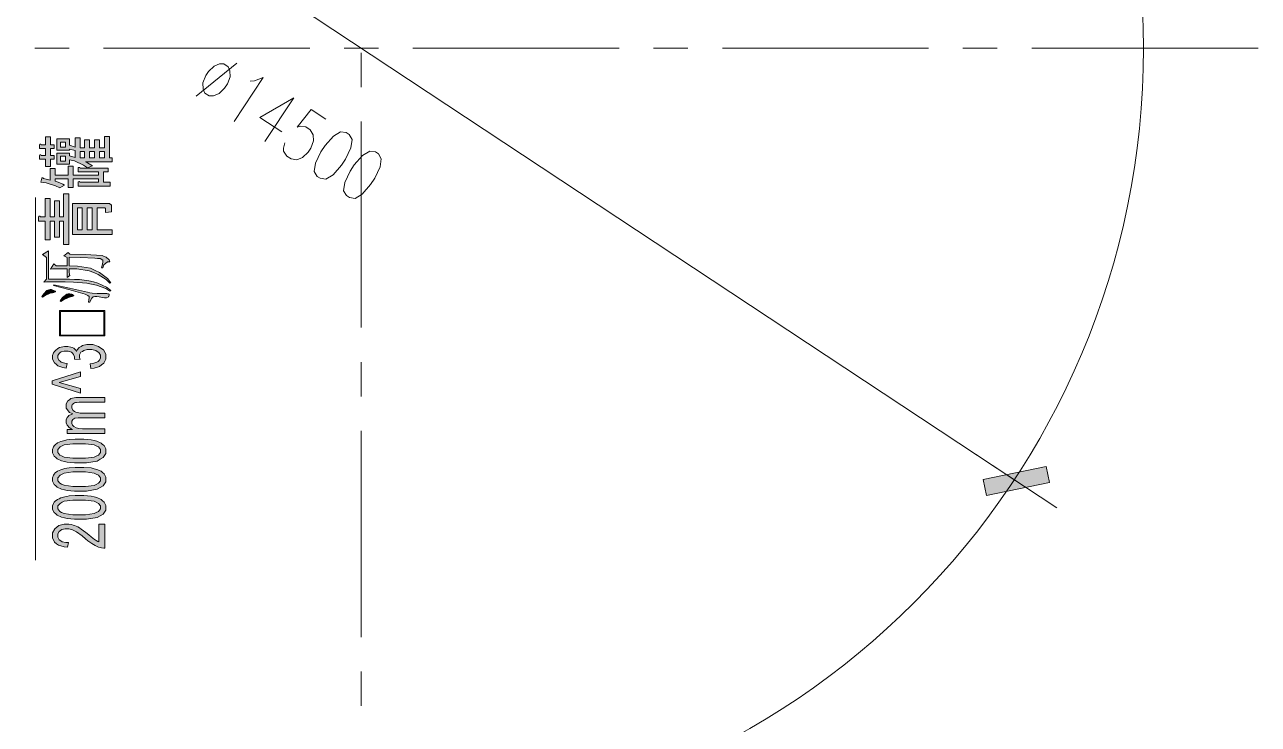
# Model space of a CAD drawing. Header units: millimetres. Extents: x 805 to 6044844, y 120 to 7887884.
# Drawn here: x 5942546 to 5953937, y 7835882 to 7842344 of the extents above; entities that cross this region are included whole.
import ezdxf

# ---------------------------------------------------------------- set-up
doc = ezdxf.new("R2010")
doc.units = ezdxf.units.MM

msp = doc.modelspace()

# ---------------------------------------------------------------- hatches: boundary and pattern name
h = msp.add_hatch(color=0)
h.dxf.hatch_style = 2
h.paths.add_polyline_path([(5942683, 7841199), (5942683, 7841232), (5942684, 7841240), (5942693, 7841241), (5942700, 7841234), (5942738, 7841234), (5942738, 7841308), (5942785, 7841308), (5942785, 7841234), (5942817, 7841234), (5942817, 7841199), (5942785, 7841199), (5942785, 7841136), (5942817, 7841136), (5942817, 7841101), (5942785, 7841101), (5942785, 7841033), (5942738, 7841033), (5942738, 7841101), (5942683, 7841101), (5942683, 7841134), (5942684, 7841142), (5942693, 7841143), (5942700, 7841136), (5942738, 7841136), (5942738, 7841199)])
h = msp.add_hatch(color=0)
h.paths.add_polyline_path([(5943125, 7841021), (5943088, 7841048), (5943005, 7841086), (5942958, 7841097), (5942958, 7841056), (5942841, 7841056), (5942841, 7841158), (5942958, 7841158), (5942958, 7841132), (5943011, 7841117), (5943011, 7841181), (5942958, 7841193), (5942958, 7841185), (5942841, 7841185), (5942841, 7841289), (5942958, 7841289), (5942958, 7841230), (5943011, 7841212), (5943011, 7841300), (5943057, 7841300), (5943057, 7841207), (5943099, 7841207), (5943099, 7841281), (5943145, 7841281), (5943145, 7841207), (5943189, 7841207), (5943189, 7841281), (5943236, 7841281), (5943236, 7841207), (5943283, 7841207), (5943283, 7841310), (5943329, 7841310), (5943329, 7841113), (5943353, 7841113), (5943353, 7841078), (5943107, 7841078), (5943126, 7841069), (5943158, 7841051), (5943172, 7841041)])
h.paths.add_polyline_path([(5943236, 7841172), (5943236, 7841113), (5943283, 7841113), (5943283, 7841172)])
h.paths.add_polyline_path([(5943145, 7841172), (5943145, 7841113), (5943189, 7841113), (5943189, 7841172)])
h.paths.add_polyline_path([(5943057, 7841172), (5943057, 7841113), (5943099, 7841113), (5943099, 7841172)])
h.paths.add_polyline_path([(5942876, 7841260), (5942876, 7841214), (5942923, 7841214), (5942923, 7841260)])
h.paths.add_polyline_path([(5942876, 7841129), (5942876, 7841084), (5942923, 7841084), (5942923, 7841129)])
h = msp.add_hatch(color=0)
h.dxf.hatch_style = 2
h.paths.add_polyline_path([(5942780, 7840908), (5942780, 7841017), (5942826, 7841017), (5942826, 7840953), (5942946, 7840953), (5942946, 7841038), (5942993, 7841038), (5942993, 7840953), (5943227, 7840953), (5943227, 7840984), (5943040, 7840984), (5943040, 7841017), (5943041, 7841025), (5943051, 7841026), (5943060, 7841019), (5943315, 7841019), (5943315, 7840984), (5943274, 7840984), (5943274, 7840888), (5943335, 7840888), (5943335, 7840853), (5943040, 7840853), (5943040, 7840886), (5943041, 7840894), (5943050, 7840895), (5943057, 7840888), (5943227, 7840888), (5943227, 7840919), (5942993, 7840919), (5942993, 7840839), (5942946, 7840839), (5942946, 7840919), (5942826, 7840919), (5942826, 7840898), (5942854, 7840889), (5942898, 7840871), (5942914, 7840861), (5942870, 7840837), (5942831, 7840857), (5942743, 7840884), (5942695, 7840890), (5942704, 7840927), (5942706, 7840930), (5942714, 7840928), (5942718, 7840923)])
h = msp.add_hatch(color=0)
h.dxf.hatch_style = 2
h.paths.add_polyline_path([(5942674, 7840566), (5942676, 7840574), (5942684, 7840576), (5942692, 7840569), (5942736, 7840569), (5942736, 7840740), (5942782, 7840740), (5942782, 7840569), (5942821, 7840569), (5942821, 7840716), (5942867, 7840716), (5942867, 7840569), (5942905, 7840569), (5942905, 7840782), (5942952, 7840782), (5942952, 7840315), (5942905, 7840315), (5942905, 7840528), (5942867, 7840528), (5942867, 7840380), (5942821, 7840380), (5942821, 7840528), (5942782, 7840528), (5942782, 7840356), (5942736, 7840356), (5942736, 7840528), (5942674, 7840528)])
h = msp.add_hatch(color=0)
h.paths.add_polyline_path([(5943291, 7840642), (5943291, 7840646), (5943285, 7840651), (5943279, 7840651), (5943216, 7840651), (5943216, 7840448), (5943353, 7840448), (5943353, 7840407), (5942987, 7840407), (5942987, 7840691), (5943309, 7840691), (5943328, 7840691), (5943347, 7840677), (5943347, 7840663), (5943347, 7840617), (5943291, 7840609)])
h.paths.add_polyline_path([(5943168, 7840651), (5943122, 7840651), (5943122, 7840448), (5943168, 7840448)])
h.paths.add_polyline_path([(5943075, 7840651), (5943034, 7840651), (5943034, 7840448), (5943075, 7840448)])
h = msp.add_hatch(color=0)
h.dxf.hatch_style = 2
h.paths.add_polyline_path([(5942721, 7839966), (5942747, 7839995), (5942747, 7840194), (5942709, 7840220), (5942765, 7840255), (5942765, 7839995), (5942838, 7839995), (5942958, 7839994), (5943005, 7839992), (5943051, 7839991), (5943139, 7839979), (5943180, 7839969), (5943221, 7839958), (5943301, 7839919), (5943341, 7839889), (5943333, 7839883), (5943294, 7839906), (5943210, 7839939), (5943164, 7839948), (5943118, 7839957), (5942997, 7839967), (5942921, 7839968), (5942846, 7839968), (5942746, 7839968)])
h = msp.add_hatch(color=0)
h.dxf.hatch_style = 2
h.paths.add_polyline_path([(5942937, 7840008), (5942937, 7840089), (5942879, 7840090), (5942803, 7840089), (5942785, 7840087), (5942815, 7840134), (5942835, 7840118), (5942937, 7840116), (5942937, 7840194), (5942908, 7840208), (5942946, 7840241), (5942964, 7840225), (5943103, 7840221), (5943261, 7840211), (5943280, 7840203), (5943299, 7840196), (5943325, 7840171), (5943333, 7840155), (5943311, 7840154), (5943278, 7840125), (5943268, 7840098), (5943256, 7840098), (5943261, 7840119), (5943266, 7840151), (5943267, 7840160), (5943267, 7840170), (5943243, 7840183), (5943218, 7840186), (5943194, 7840189), (5943062, 7840195), (5942955, 7840198), (5942955, 7840116), (5943034, 7840115), (5943154, 7840095), (5943196, 7840075), (5943238, 7840056), (5943311, 7839999), (5943341, 7839961), (5943333, 7839956), (5943299, 7839989), (5943224, 7840038), (5943183, 7840054), (5943142, 7840071), (5943028, 7840088), (5942955, 7840089), (5942955, 7840075), (5942955, 7840062), (5942959, 7840037), (5942964, 7840026)])
h = msp.add_hatch(color=0)
h.dxf.hatch_style = 2
h.paths.add_polyline_path([(5942704, 7839832), (5942722, 7839858), (5942751, 7839888), (5942760, 7839891), (5942770, 7839894), (5942782, 7839897), (5942785, 7839897), (5942793, 7839897), (5942807, 7839893), (5942815, 7839890), (5942822, 7839886), (5942829, 7839882), (5942829, 7839877), (5942816, 7839871), (5942803, 7839868), (5942782, 7839863), (5942735, 7839843), (5942709, 7839827)])
h = msp.add_hatch(color=0)
h.dxf.hatch_style = 2
h.paths.add_polyline_path([(5942815, 7839942), (5942960, 7839910), (5943125, 7839873), (5943147, 7839868), (5943168, 7839864), (5943216, 7839860), (5943242, 7839860), (5943268, 7839860), (5943303, 7839860), (5943311, 7839859), (5943319, 7839859), (5943327, 7839854), (5943327, 7839850), (5943327, 7839847), (5943323, 7839838), (5943319, 7839833), (5943315, 7839827), (5943301, 7839822), (5943291, 7839822), (5943283, 7839822), (5943261, 7839824), (5943248, 7839827), (5943233, 7839831), (5943211, 7839833), (5943204, 7839833), (5943194, 7839833), (5943177, 7839829), (5943172, 7839823), (5943166, 7839818), (5943154, 7839798), (5943148, 7839782), (5943136, 7839782), (5943139, 7839802), (5943142, 7839825), (5943141, 7839829), (5943140, 7839832), (5943128, 7839842), (5943116, 7839849), (5943104, 7839855), (5942952, 7839898), (5942811, 7839934)])
h = msp.add_hatch(color=0)
h.dxf.hatch_style = 2
h.paths.add_polyline_path([(5942873, 7839793), (5942896, 7839824), (5942934, 7839856), (5942948, 7839857), (5942962, 7839857), (5942982, 7839855), (5942987, 7839851), (5942993, 7839847), (5942999, 7839843), (5942999, 7839839), (5942984, 7839833), (5942970, 7839830), (5942950, 7839824), (5942905, 7839804), (5942879, 7839788)])
h = msp.add_hatch(color=0)
h.paths.add_polyline_path([(5943285, 7839469), (5942867, 7839469), (5942867, 7839703), (5943285, 7839703)])
h.paths.add_polyline_path([(5943275, 7839476), (5943275, 7839696), (5942877, 7839696), (5942877, 7839476)])
h = msp.add_hatch(color=0)
h.dxf.hatch_style = 2
h.paths.add_polyline_path([(5943158, 7839169), (5943151, 7839211), (5943176, 7839214), (5943212, 7839226), (5943223, 7839234), (5943234, 7839243), (5943245, 7839264), (5943245, 7839276), (5943245, 7839291), (5943231, 7839315), (5943216, 7839325), (5943202, 7839335), (5943166, 7839345), (5943145, 7839345), (5943124, 7839345), (5943091, 7839336), (5943078, 7839327), (5943065, 7839318), (5943051, 7839294), (5943051, 7839279), (5943051, 7839274), (5943055, 7839259), (5943058, 7839251), (5943006, 7839255), (5943006, 7839257), (5943007, 7839261), (5943007, 7839275), (5942997, 7839299), (5942987, 7839309), (5942977, 7839320), (5942947, 7839330), (5942927, 7839330), (5942911, 7839330), (5942884, 7839322), (5942873, 7839315), (5942863, 7839307), (5942852, 7839288), (5942852, 7839275), (5942852, 7839263), (5942863, 7839243), (5942874, 7839235), (5942884, 7839227), (5942917, 7839217), (5942939, 7839215), (5942928, 7839173), (5942898, 7839177), (5942852, 7839194), (5942836, 7839208), (5942820, 7839221), (5942803, 7839254), (5942803, 7839274), (5942803, 7839288), (5942812, 7839313), (5942821, 7839325), (5942829, 7839336), (5942852, 7839354), (5942866, 7839361), (5942881, 7839366), (5942912, 7839372), (5942928, 7839372), (5942943, 7839372), (5942972, 7839366), (5942985, 7839361), (5942998, 7839355), (5943018, 7839337), (5943025, 7839326), (5943030, 7839341), (5943050, 7839364), (5943066, 7839372), (5943081, 7839381), (5943120, 7839389), (5943144, 7839389), (5943175, 7839389), (5943228, 7839373), (5943250, 7839357), (5943272, 7839341), (5943294, 7839300), (5943294, 7839276), (5943294, 7839254), (5943275, 7839217), (5943256, 7839203), (5943237, 7839188), (5943188, 7839171)])
h = msp.add_hatch(color=0)
h.dxf.hatch_style = 2
h.paths.add_polyline_path([(5943060, 7838984), (5943060, 7838942), (5942798, 7839023), (5942798, 7839056), (5943060, 7839137), (5943060, 7839096), (5942865, 7839039)])
h = msp.add_hatch(color=0)
h.dxf.hatch_style = 2
h.paths.add_polyline_path([(5943285, 7838569), (5942938, 7838569), (5942938, 7838606), (5942986, 7838606), (5942974, 7838612), (5942953, 7838627), (5942946, 7838637), (5942938, 7838646), (5942930, 7838668), (5942930, 7838680), (5942930, 7838694), (5942938, 7838716), (5942946, 7838725), (5942954, 7838733), (5942976, 7838745), (5942991, 7838749), (5942960, 7838763), (5942930, 7838801), (5942930, 7838824), (5942930, 7838842), (5942944, 7838870), (5942959, 7838880), (5942973, 7838890), (5943017, 7838900), (5943047, 7838900), (5943285, 7838900), (5943285, 7838858), (5943066, 7838858), (5943049, 7838858), (5943023, 7838856), (5943015, 7838854), (5943007, 7838852), (5942995, 7838845), (5942990, 7838839), (5942985, 7838835), (5942981, 7838822), (5942981, 7838815), (5942981, 7838802), (5942993, 7838781), (5943005, 7838772), (5943018, 7838764), (5943057, 7838755), (5943084, 7838755), (5943285, 7838755), (5943285, 7838714), (5943059, 7838714), (5943040, 7838714), (5943010, 7838709), (5943000, 7838704), (5942991, 7838699), (5942981, 7838683), (5942981, 7838671), (5942981, 7838662), (5942987, 7838646), (5942994, 7838639), (5943000, 7838632), (5943020, 7838621), (5943032, 7838618), (5943045, 7838614), (5943081, 7838611), (5943105, 7838611), (5943285, 7838611)])
h = msp.add_hatch(color=0)
h.paths.add_polyline_path([(5943049, 7838297), (5943006, 7838297), (5942938, 7838303), (5942912, 7838310), (5942886, 7838316), (5942846, 7838334), (5942832, 7838346), (5942818, 7838358), (5942803, 7838389), (5942803, 7838407), (5942803, 7838420), (5942811, 7838444), (5942819, 7838454), (5942827, 7838464), (5942850, 7838481), (5942864, 7838488), (5942879, 7838494), (5942915, 7838505), (5942935, 7838509), (5942956, 7838513), (5943013, 7838516), (5943049, 7838516), (5943091, 7838516), (5943159, 7838510), (5943186, 7838504), (5943211, 7838498), (5943252, 7838480), (5943265, 7838467), (5943279, 7838456), (5943294, 7838425), (5943294, 7838407), (5943294, 7838383), (5943269, 7838345), (5943244, 7838331), (5943214, 7838314), (5943116, 7838297)])
h.paths.add_polyline_path([(5943049, 7838340), (5943108, 7838340), (5943187, 7838349), (5943206, 7838359), (5943226, 7838369), (5943245, 7838392), (5943245, 7838407), (5943245, 7838421), (5943226, 7838445), (5943206, 7838455), (5943187, 7838464), (5943108, 7838474), (5943049, 7838474), (5942990, 7838474), (5942911, 7838464), (5942891, 7838455), (5942872, 7838445), (5942853, 7838421), (5942853, 7838406), (5942853, 7838392), (5942870, 7838369), (5942887, 7838361), (5942909, 7838350), (5942990, 7838340)])
h = msp.add_hatch(color=0)
h.paths.add_polyline_path([(5943049, 7838037), (5943006, 7838037), (5942938, 7838043), (5942912, 7838049), (5942886, 7838055), (5942846, 7838073), (5942832, 7838085), (5942818, 7838097), (5942803, 7838128), (5942803, 7838146), (5942803, 7838159), (5942811, 7838183), (5942819, 7838193), (5942827, 7838204), (5942850, 7838221), (5942864, 7838227), (5942879, 7838233), (5942915, 7838244), (5942935, 7838248), (5942956, 7838252), (5943013, 7838255), (5943049, 7838255), (5943091, 7838255), (5943159, 7838250), (5943186, 7838243), (5943211, 7838237), (5943252, 7838219), (5943265, 7838207), (5943279, 7838195), (5943294, 7838164), (5943294, 7838146), (5943294, 7838122), (5943269, 7838084), (5943244, 7838070), (5943214, 7838053), (5943116, 7838037)])
h.paths.add_polyline_path([(5943049, 7838079), (5943108, 7838079), (5943187, 7838089), (5943206, 7838098), (5943226, 7838108), (5943245, 7838132), (5943245, 7838146), (5943245, 7838160), (5943226, 7838184), (5943206, 7838194), (5943187, 7838203), (5943108, 7838213), (5943049, 7838213), (5942990, 7838213), (5942911, 7838203), (5942891, 7838194), (5942872, 7838184), (5942853, 7838160), (5942853, 7838145), (5942853, 7838132), (5942870, 7838109), (5942887, 7838100), (5942909, 7838090), (5942990, 7838079)])
h = msp.add_hatch(color=0)
h.dxf.hatch_style = 2
h.paths.add_polyline_path([(5951426, 7837997), (5951396, 7838144), (5951978, 7838263), (5952008, 7838116)])
h = msp.add_hatch(color=0)
h.paths.add_polyline_path([(5943049, 7837776), (5943006, 7837776), (5942938, 7837782), (5942912, 7837788), (5942886, 7837794), (5942846, 7837813), (5942832, 7837825), (5942818, 7837837), (5942803, 7837867), (5942803, 7837885), (5942803, 7837899), (5942811, 7837923), (5942819, 7837933), (5942827, 7837943), (5942850, 7837960), (5942864, 7837966), (5942879, 7837973), (5942915, 7837983), (5942935, 7837987), (5942956, 7837991), (5943013, 7837995), (5943049, 7837995), (5943091, 7837995), (5943159, 7837989), (5943186, 7837982), (5943211, 7837976), (5943252, 7837958), (5943265, 7837946), (5943279, 7837934), (5943294, 7837904), (5943294, 7837885), (5943294, 7837861), (5943269, 7837823), (5943244, 7837809), (5943214, 7837792), (5943116, 7837776)])
h.paths.add_polyline_path([(5943049, 7837818), (5943108, 7837818), (5943187, 7837828), (5943206, 7837837), (5943226, 7837847), (5943245, 7837871), (5943245, 7837885), (5943245, 7837900), (5943226, 7837923), (5943206, 7837933), (5943187, 7837943), (5943108, 7837952), (5943049, 7837952), (5942990, 7837952), (5942911, 7837943), (5942891, 7837933), (5942872, 7837923), (5942853, 7837899), (5942853, 7837885), (5942853, 7837871), (5942870, 7837848), (5942887, 7837840), (5942909, 7837829), (5942990, 7837818)])
h = msp.add_hatch(color=0)
h.dxf.hatch_style = 2
h.paths.add_polyline_path([(5943229, 7837732), (5943285, 7837732), (5943285, 7837510), (5943275, 7837510), (5943254, 7837512), (5943245, 7837515), (5943228, 7837519), (5943196, 7837533), (5943181, 7837542), (5943165, 7837551), (5943129, 7837578), (5943108, 7837596), (5943076, 7837623), (5943025, 7837660), (5943006, 7837669), (5942987, 7837679), (5942952, 7837689), (5942935, 7837689), (5942918, 7837689), (5942889, 7837680), (5942876, 7837672), (5942865, 7837662), (5942853, 7837640), (5942853, 7837626), (5942853, 7837611), (5942865, 7837587), (5942878, 7837578), (5942891, 7837569), (5942926, 7837560), (5942949, 7837560), (5942942, 7837518), (5942909, 7837520), (5942857, 7837536), (5942839, 7837550), (5942822, 7837565), (5942803, 7837603), (5942803, 7837627), (5942803, 7837651), (5942823, 7837689), (5942842, 7837703), (5942861, 7837717), (5942909, 7837731), (5942937, 7837731), (5942952, 7837731), (5942979, 7837727), (5942993, 7837723), (5943007, 7837719), (5943037, 7837705), (5943052, 7837696), (5943067, 7837686), (5943110, 7837654), (5943137, 7837632), (5943159, 7837614), (5943189, 7837590), (5943197, 7837585), (5943205, 7837579), (5943221, 7837571), (5943229, 7837567)])

# ---------------------------------------------------------------- linework, layer by layer
at = {"color": 0, "lineweight": 0}
for points in [[(5951699, 7838132), (5939608, 7846122)], [(5942638, 7842127), (5942955, 7842127)], [(5943273, 7842127), (5945178, 7842127)], [(5945495, 7842127), (5945813, 7842127)], [(5945654, 7841768), (5945654, 7842085)], [(5946130, 7842127), (5948035, 7842127)], [(5948352, 7842127), (5948670, 7842127)], [(5948988, 7842127), (5950892, 7842127)], [(5951209, 7842127), (5951527, 7842127)], [(5951845, 7842127), (5953937, 7842127)], [(5944505, 7841988), (5944129, 7841683)], [(5944629, 7841823), (5944668, 7841824), (5944747, 7841855), (5944479, 7841451)], [(5945030, 7841668), (5944717, 7841488), (5944919, 7841354)], [(5945030, 7841668), (5944763, 7841264)], [(5945326, 7841472), (5945192, 7841561), (5945063, 7841397), (5945090, 7841407), (5945143, 7841400), (5945183, 7841373), (5945211, 7841327), (5945213, 7841271), (5945188, 7841204), (5945163, 7841166), (5945111, 7841117), (5945059, 7841096), (5945005, 7841104), (5944965, 7841130), (5944937, 7841176), (5944936, 7841205), (5944949, 7841252)], [(5945654, 7839546), (5945654, 7841450)], [(5942647, 7837398), (5942647, 7840748)], [(5945654, 7838911), (5945654, 7839228)], [(5945654, 7836688), (5945654, 7838593)], [(5951327, 7838378), (5952078, 7837882)], [(5945654, 7836053), (5945654, 7836371)]]:
    msp.add_lwpolyline(points, dxfattribs=at)
for points in [[(5944386, 7841983), (5944346, 7841982), (5944294, 7841961), (5944242, 7841912), (5944217, 7841874), (5944192, 7841807), (5944193, 7841750), (5944208, 7841713), (5944248, 7841687), (5944288, 7841688), (5944340, 7841709), (5944392, 7841758), (5944417, 7841797), (5944442, 7841863), (5944441, 7841919), (5944426, 7841956)], [(5945515, 7841348), (5945462, 7841355), (5945397, 7841315), (5945319, 7841228), (5945281, 7841170), (5945231, 7841065), (5945220, 7840989), (5945248, 7840943), (5945275, 7840925), (5945328, 7840918), (5945393, 7840958), (5945470, 7841046), (5945508, 7841103), (5945558, 7841208), (5945569, 7841284), (5945542, 7841330)], [(5942683, 7841199), (5942683, 7841232), (5942684, 7841240), (5942693, 7841241), (5942700, 7841234), (5942738, 7841234), (5942738, 7841308), (5942785, 7841308), (5942785, 7841234), (5942817, 7841234), (5942817, 7841199), (5942785, 7841199), (5942785, 7841136), (5942817, 7841136), (5942817, 7841101), (5942785, 7841101), (5942785, 7841033), (5942738, 7841033), (5942738, 7841101), (5942683, 7841101), (5942683, 7841134), (5942684, 7841142), (5942693, 7841143), (5942700, 7841136), (5942738, 7841136), (5942738, 7841199)], [(5943125, 7841021), (5943088, 7841048), (5943005, 7841086), (5942958, 7841097), (5942958, 7841056), (5942841, 7841056), (5942841, 7841158), (5942958, 7841158), (5942958, 7841132), (5943011, 7841117), (5943011, 7841181), (5942958, 7841193), (5942958, 7841185), (5942841, 7841185), (5942841, 7841289), (5942958, 7841289), (5942958, 7841230), (5943011, 7841212), (5943011, 7841300), (5943057, 7841300), (5943057, 7841207), (5943099, 7841207), (5943099, 7841281), (5943145, 7841281), (5943145, 7841207), (5943189, 7841207), (5943189, 7841281), (5943236, 7841281), (5943236, 7841207), (5943283, 7841207), (5943283, 7841310), (5943329, 7841310), (5943329, 7841113), (5943353, 7841113), (5943353, 7841078), (5943107, 7841078), (5943126, 7841069), (5943158, 7841051), (5943172, 7841041)], [(5942876, 7841260), (5942876, 7841214), (5942923, 7841214), (5942923, 7841260)], [(5942876, 7841129), (5942876, 7841084), (5942923, 7841084), (5942923, 7841129)], [(5943057, 7841172), (5943057, 7841113), (5943099, 7841113), (5943099, 7841172)], [(5943145, 7841172), (5943145, 7841113), (5943189, 7841113), (5943189, 7841172)], [(5943236, 7841172), (5943236, 7841113), (5943283, 7841113), (5943283, 7841172)], [(5945785, 7841170), (5945732, 7841177), (5945666, 7841137), (5945589, 7841050), (5945551, 7840992), (5945501, 7840887), (5945489, 7840811), (5945517, 7840766), (5945544, 7840747), (5945597, 7840740), (5945662, 7840780), (5945740, 7840868), (5945778, 7840925), (5945828, 7841030), (5945839, 7841106), (5945812, 7841152)], [(5942780, 7840908), (5942780, 7841017), (5942826, 7841017), (5942826, 7840953), (5942946, 7840953), (5942946, 7841038), (5942993, 7841038), (5942993, 7840953), (5943227, 7840953), (5943227, 7840984), (5943040, 7840984), (5943040, 7841017), (5943041, 7841025), (5943051, 7841026), (5943060, 7841019), (5943315, 7841019), (5943315, 7840984), (5943274, 7840984), (5943274, 7840888), (5943335, 7840888), (5943335, 7840853), (5943040, 7840853), (5943040, 7840886), (5943041, 7840894), (5943050, 7840895), (5943057, 7840888), (5943227, 7840888), (5943227, 7840919), (5942993, 7840919), (5942993, 7840839), (5942946, 7840839), (5942946, 7840919), (5942826, 7840919), (5942826, 7840898), (5942854, 7840889), (5942898, 7840871), (5942914, 7840861), (5942870, 7840837), (5942831, 7840857), (5942743, 7840884), (5942695, 7840890), (5942704, 7840927), (5942706, 7840930), (5942714, 7840928), (5942718, 7840923)], [(5942674, 7840566), (5942676, 7840574), (5942684, 7840576), (5942692, 7840569), (5942736, 7840569), (5942736, 7840740), (5942782, 7840740), (5942782, 7840569), (5942821, 7840569), (5942821, 7840716), (5942867, 7840716), (5942867, 7840569), (5942905, 7840569), (5942905, 7840782), (5942952, 7840782), (5942952, 7840315), (5942905, 7840315), (5942905, 7840528), (5942867, 7840528), (5942867, 7840380), (5942821, 7840380), (5942821, 7840528), (5942782, 7840528), (5942782, 7840356), (5942736, 7840356), (5942736, 7840528), (5942674, 7840528)], [(5943291, 7840642), (5943291, 7840646), (5943285, 7840651), (5943279, 7840651), (5943216, 7840651), (5943216, 7840448), (5943353, 7840448), (5943353, 7840407), (5942987, 7840407), (5942987, 7840691), (5943309, 7840691), (5943328, 7840691), (5943347, 7840677), (5943347, 7840663), (5943347, 7840617), (5943291, 7840609)], [(5943075, 7840651), (5943034, 7840651), (5943034, 7840448), (5943075, 7840448)], [(5943168, 7840651), (5943122, 7840651), (5943122, 7840448), (5943168, 7840448)], [(5942721, 7839966), (5942747, 7839995), (5942747, 7840194), (5942709, 7840220), (5942765, 7840255), (5942765, 7839995), (5942838, 7839995), (5942958, 7839994), (5943005, 7839992), (5943051, 7839991), (5943139, 7839979), (5943180, 7839969), (5943221, 7839958), (5943301, 7839919), (5943341, 7839889), (5943333, 7839883), (5943294, 7839906), (5943210, 7839939), (5943164, 7839948), (5943118, 7839957), (5942997, 7839967), (5942921, 7839968), (5942846, 7839968), (5942746, 7839968)], [(5942937, 7840008), (5942937, 7840089), (5942879, 7840090), (5942803, 7840089), (5942785, 7840087), (5942815, 7840134), (5942835, 7840118), (5942937, 7840116), (5942937, 7840194), (5942908, 7840208), (5942946, 7840241), (5942964, 7840225), (5943103, 7840221), (5943261, 7840211), (5943280, 7840203), (5943299, 7840196), (5943325, 7840171), (5943333, 7840155), (5943311, 7840154), (5943278, 7840125), (5943268, 7840098), (5943256, 7840098), (5943261, 7840119), (5943266, 7840151), (5943267, 7840160), (5943267, 7840170), (5943243, 7840183), (5943218, 7840186), (5943194, 7840189), (5943062, 7840195), (5942955, 7840198), (5942955, 7840116), (5943034, 7840115), (5943154, 7840095), (5943196, 7840075), (5943238, 7840056), (5943311, 7839999), (5943341, 7839961), (5943333, 7839956), (5943299, 7839989), (5943224, 7840038), (5943183, 7840054), (5943142, 7840071), (5943028, 7840088), (5942955, 7840089), (5942955, 7840075), (5942955, 7840062), (5942959, 7840037), (5942964, 7840026)], [(5942704, 7839832), (5942722, 7839858), (5942751, 7839888), (5942760, 7839891), (5942770, 7839894), (5942782, 7839897), (5942785, 7839897), (5942793, 7839897), (5942807, 7839893), (5942815, 7839890), (5942822, 7839886), (5942829, 7839882), (5942829, 7839877), (5942816, 7839871), (5942803, 7839868), (5942782, 7839863), (5942735, 7839843), (5942709, 7839827)], [(5942815, 7839942), (5942960, 7839910), (5943125, 7839873), (5943147, 7839868), (5943168, 7839864), (5943216, 7839860), (5943242, 7839860), (5943268, 7839860), (5943303, 7839860), (5943311, 7839859), (5943319, 7839859), (5943327, 7839854), (5943327, 7839850), (5943327, 7839847), (5943323, 7839838), (5943319, 7839833), (5943315, 7839827), (5943301, 7839822), (5943291, 7839822), (5943283, 7839822), (5943261, 7839824), (5943248, 7839827), (5943233, 7839831), (5943211, 7839833), (5943204, 7839833), (5943194, 7839833), (5943177, 7839829), (5943172, 7839823), (5943166, 7839818), (5943154, 7839798), (5943148, 7839782), (5943136, 7839782), (5943139, 7839802), (5943142, 7839825), (5943141, 7839829), (5943140, 7839832), (5943128, 7839842), (5943116, 7839849), (5943104, 7839855), (5942952, 7839898), (5942811, 7839934)], [(5942873, 7839793), (5942896, 7839824), (5942934, 7839856), (5942948, 7839857), (5942962, 7839857), (5942982, 7839855), (5942987, 7839851), (5942993, 7839847), (5942999, 7839843), (5942999, 7839839), (5942984, 7839833), (5942970, 7839830), (5942950, 7839824), (5942905, 7839804), (5942879, 7839788)], [(5943285, 7839469), (5942867, 7839469), (5942867, 7839703), (5943285, 7839703)], [(5943275, 7839476), (5943275, 7839696), (5942877, 7839696), (5942877, 7839476)], [(5943158, 7839169), (5943151, 7839211), (5943176, 7839214), (5943212, 7839226), (5943223, 7839234), (5943234, 7839243), (5943245, 7839264), (5943245, 7839276), (5943245, 7839291), (5943231, 7839315), (5943216, 7839325), (5943202, 7839335), (5943166, 7839345), (5943145, 7839345), (5943124, 7839345), (5943091, 7839336), (5943078, 7839327), (5943065, 7839318), (5943051, 7839294), (5943051, 7839279), (5943051, 7839274), (5943055, 7839259), (5943058, 7839251), (5943006, 7839255), (5943006, 7839257), (5943007, 7839261), (5943007, 7839275), (5942997, 7839299), (5942987, 7839309), (5942977, 7839320), (5942947, 7839330), (5942927, 7839330), (5942911, 7839330), (5942884, 7839322), (5942873, 7839315), (5942863, 7839307), (5942852, 7839288), (5942852, 7839275), (5942852, 7839263), (5942863, 7839243), (5942874, 7839235), (5942884, 7839227), (5942917, 7839217), (5942939, 7839215), (5942928, 7839173), (5942898, 7839177), (5942852, 7839194), (5942836, 7839208), (5942820, 7839221), (5942803, 7839254), (5942803, 7839274), (5942803, 7839288), (5942812, 7839313), (5942821, 7839325), (5942829, 7839336), (5942852, 7839354), (5942866, 7839361), (5942881, 7839366), (5942912, 7839372), (5942928, 7839372), (5942943, 7839372), (5942972, 7839366), (5942985, 7839361), (5942998, 7839355), (5943018, 7839337), (5943025, 7839326), (5943030, 7839341), (5943050, 7839364), (5943066, 7839372), (5943081, 7839381), (5943120, 7839389), (5943144, 7839389), (5943175, 7839389), (5943228, 7839373), (5943250, 7839357), (5943272, 7839341), (5943294, 7839300), (5943294, 7839276), (5943294, 7839254), (5943275, 7839217), (5943256, 7839203), (5943237, 7839188), (5943188, 7839171)], [(5943060, 7838984), (5943060, 7838942), (5942798, 7839023), (5942798, 7839056), (5943060, 7839137), (5943060, 7839096), (5942865, 7839039)], [(5943285, 7838569), (5942938, 7838569), (5942938, 7838606), (5942986, 7838606), (5942974, 7838612), (5942953, 7838627), (5942946, 7838637), (5942938, 7838646), (5942930, 7838668), (5942930, 7838680), (5942930, 7838694), (5942938, 7838716), (5942946, 7838725), (5942954, 7838733), (5942976, 7838745), (5942991, 7838749), (5942960, 7838763), (5942930, 7838801), (5942930, 7838824), (5942930, 7838842), (5942944, 7838870), (5942959, 7838880), (5942973, 7838890), (5943017, 7838900), (5943047, 7838900), (5943285, 7838900), (5943285, 7838858), (5943066, 7838858), (5943049, 7838858), (5943023, 7838856), (5943015, 7838854), (5943007, 7838852), (5942995, 7838845), (5942990, 7838839), (5942985, 7838835), (5942981, 7838822), (5942981, 7838815), (5942981, 7838802), (5942993, 7838781), (5943005, 7838772), (5943018, 7838764), (5943057, 7838755), (5943084, 7838755), (5943285, 7838755), (5943285, 7838714), (5943059, 7838714), (5943040, 7838714), (5943010, 7838709), (5943000, 7838704), (5942991, 7838699), (5942981, 7838683), (5942981, 7838671), (5942981, 7838662), (5942987, 7838646), (5942994, 7838639), (5943000, 7838632), (5943020, 7838621), (5943032, 7838618), (5943045, 7838614), (5943081, 7838611), (5943105, 7838611), (5943285, 7838611)], [(5943049, 7838297), (5943006, 7838297), (5942938, 7838303), (5942912, 7838310), (5942886, 7838316), (5942846, 7838334), (5942832, 7838346), (5942818, 7838358), (5942803, 7838389), (5942803, 7838407), (5942803, 7838420), (5942811, 7838444), (5942819, 7838454), (5942827, 7838464), (5942850, 7838481), (5942864, 7838488), (5942879, 7838494), (5942915, 7838505), (5942935, 7838509), (5942956, 7838513), (5943013, 7838516), (5943049, 7838516), (5943091, 7838516), (5943159, 7838510), (5943186, 7838504), (5943211, 7838498), (5943252, 7838480), (5943265, 7838467), (5943279, 7838456), (5943294, 7838425), (5943294, 7838407), (5943294, 7838383), (5943269, 7838345), (5943244, 7838331), (5943214, 7838314), (5943116, 7838297)], [(5943049, 7838340), (5943108, 7838340), (5943187, 7838349), (5943206, 7838359), (5943226, 7838369), (5943245, 7838392), (5943245, 7838407), (5943245, 7838421), (5943226, 7838445), (5943206, 7838455), (5943187, 7838464), (5943108, 7838474), (5943049, 7838474), (5942990, 7838474), (5942911, 7838464), (5942891, 7838455), (5942872, 7838445), (5942853, 7838421), (5942853, 7838406), (5942853, 7838392), (5942870, 7838369), (5942887, 7838361), (5942909, 7838350), (5942990, 7838340)], [(5943049, 7838037), (5943006, 7838037), (5942938, 7838043), (5942912, 7838049), (5942886, 7838055), (5942846, 7838073), (5942832, 7838085), (5942818, 7838097), (5942803, 7838128), (5942803, 7838146), (5942803, 7838159), (5942811, 7838183), (5942819, 7838193), (5942827, 7838204), (5942850, 7838221), (5942864, 7838227), (5942879, 7838233), (5942915, 7838244), (5942935, 7838248), (5942956, 7838252), (5943013, 7838255), (5943049, 7838255), (5943091, 7838255), (5943159, 7838250), (5943186, 7838243), (5943211, 7838237), (5943252, 7838219), (5943265, 7838207), (5943279, 7838195), (5943294, 7838164), (5943294, 7838146), (5943294, 7838122), (5943269, 7838084), (5943244, 7838070), (5943214, 7838053), (5943116, 7838037)], [(5943049, 7838079), (5943108, 7838079), (5943187, 7838089), (5943206, 7838098), (5943226, 7838108), (5943245, 7838132), (5943245, 7838146), (5943245, 7838160), (5943226, 7838184), (5943206, 7838194), (5943187, 7838203), (5943108, 7838213), (5943049, 7838213), (5942990, 7838213), (5942911, 7838203), (5942891, 7838194), (5942872, 7838184), (5942853, 7838160), (5942853, 7838145), (5942853, 7838132), (5942870, 7838109), (5942887, 7838100), (5942909, 7838090), (5942990, 7838079)], [(5951426, 7837997), (5951396, 7838144), (5951978, 7838263), (5952008, 7838116)], [(5943049, 7837776), (5943006, 7837776), (5942938, 7837782), (5942912, 7837788), (5942886, 7837794), (5942846, 7837813), (5942832, 7837825), (5942818, 7837837), (5942803, 7837867), (5942803, 7837885), (5942803, 7837899), (5942811, 7837923), (5942819, 7837933), (5942827, 7837943), (5942850, 7837960), (5942864, 7837966), (5942879, 7837973), (5942915, 7837983), (5942935, 7837987), (5942956, 7837991), (5943013, 7837995), (5943049, 7837995), (5943091, 7837995), (5943159, 7837989), (5943186, 7837982), (5943211, 7837976), (5943252, 7837958), (5943265, 7837946), (5943279, 7837934), (5943294, 7837904), (5943294, 7837885), (5943294, 7837861), (5943269, 7837823), (5943244, 7837809), (5943214, 7837792), (5943116, 7837776)], [(5943049, 7837818), (5943108, 7837818), (5943187, 7837828), (5943206, 7837837), (5943226, 7837847), (5943245, 7837871), (5943245, 7837885), (5943245, 7837900), (5943226, 7837923), (5943206, 7837933), (5943187, 7837943), (5943108, 7837952), (5943049, 7837952), (5942990, 7837952), (5942911, 7837943), (5942891, 7837933), (5942872, 7837923), (5942853, 7837899), (5942853, 7837885), (5942853, 7837871), (5942870, 7837848), (5942887, 7837840), (5942909, 7837829), (5942990, 7837818)], [(5943229, 7837732), (5943285, 7837732), (5943285, 7837510), (5943275, 7837510), (5943254, 7837512), (5943245, 7837515), (5943228, 7837519), (5943196, 7837533), (5943181, 7837542), (5943165, 7837551), (5943129, 7837578), (5943108, 7837596), (5943076, 7837623), (5943025, 7837660), (5943006, 7837669), (5942987, 7837679), (5942952, 7837689), (5942935, 7837689), (5942918, 7837689), (5942889, 7837680), (5942876, 7837672), (5942865, 7837662), (5942853, 7837640), (5942853, 7837626), (5942853, 7837611), (5942865, 7837587), (5942878, 7837578), (5942891, 7837569), (5942926, 7837560), (5942949, 7837560), (5942942, 7837518), (5942909, 7837520), (5942857, 7837536), (5942839, 7837550), (5942822, 7837565), (5942803, 7837603), (5942803, 7837627), (5942803, 7837651), (5942823, 7837689), (5942842, 7837703), (5942861, 7837717), (5942909, 7837731), (5942937, 7837731), (5942952, 7837731), (5942979, 7837727), (5942993, 7837723), (5943007, 7837719), (5943037, 7837705), (5943052, 7837696), (5943067, 7837686), (5943110, 7837654), (5943137, 7837632), (5943159, 7837614), (5943189, 7837590), (5943197, 7837585), (5943205, 7837579), (5943221, 7837571), (5943229, 7837567)]]:
    msp.add_lwpolyline(points, close=True, dxfattribs=at)
msp.add_ellipse((5945641, 7842127), major_axis=(0, 7243), ratio=0.999037, start_param=0, end_param=6.283185, dxfattribs=at)

doc.saveas('drawing.dxf')
